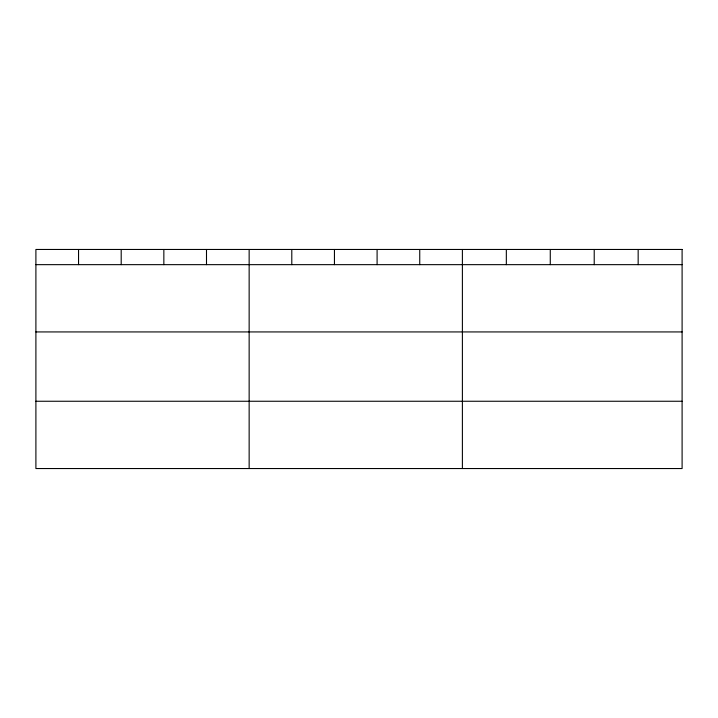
<?xml version="1.0" encoding="UTF-8"?>
<svg xmlns="http://www.w3.org/2000/svg" width="718" height="718" viewBox="0 0 718 718"><rect width="100%" height="100%" fill="white"/><g stroke="black" fill="none" stroke-linecap="round" stroke-linejoin="round"><path stroke-width="1.08" d="M35.9 264.655L682.1 264.655M35.9 331.931L682.1 331.931M35.9 401.254L682.1 401.254M638.158 249.46L638.158 264.655M594.217 249.46L594.217 264.655M550.275 249.46L550.275 264.655M506.334 249.46L506.334 264.655M462.392 249.46L462.392 468.54M419.743 249.46L419.743 264.655M377.094 249.46L377.094 264.655M334.444 249.46L334.444 264.655M291.795 249.46L291.795 264.655M249.146 249.46L249.146 468.54M206.497 249.46L206.497 264.655M163.848 249.46L163.848 264.655M121.198 249.46L121.198 264.655M78.549 249.46L78.549 264.655M682.1 249.46L35.9 249.46L35.9 468.54L682.1 468.54L682.1 249.46"/></g></svg>
